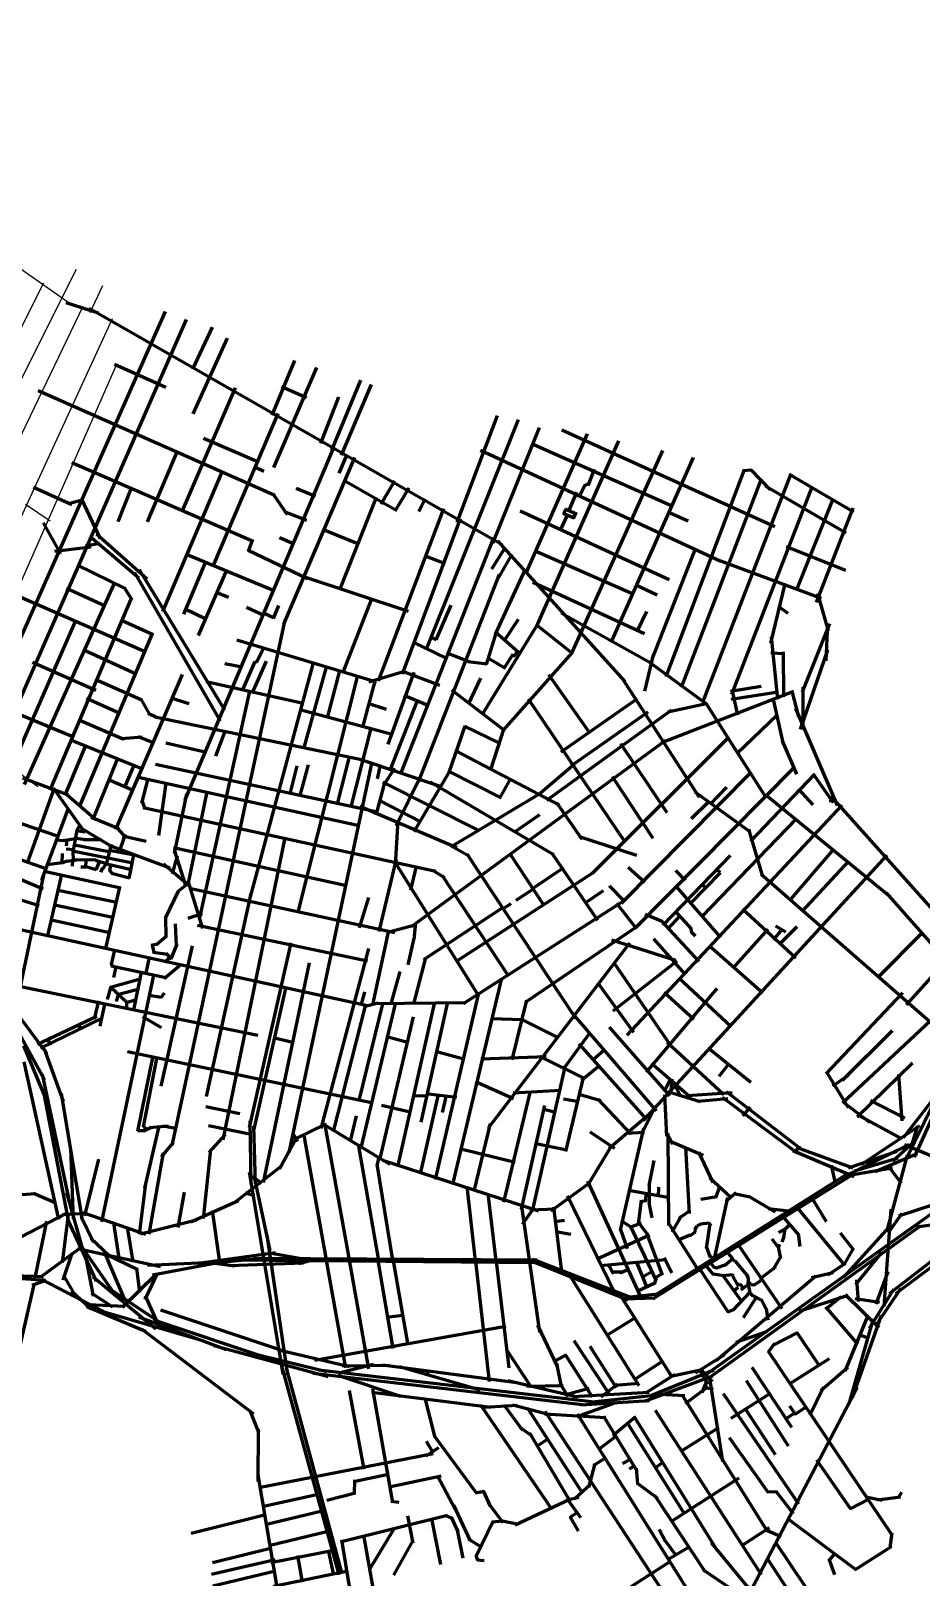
# Model space of a CAD drawing. Header units: inches. Extents: x 723419 to 759401, y 6910722 to 6968430.
# Drawn here: x 736725 to 739445, y 6943834 to 6948559 of the extents above; entities that cross this region are included whole.
import ezdxf

# ---------------------------------------------------------------- set-up
doc = ezdxf.new("R2010")
doc.units = ezdxf.units.IN
doc.header["$MEASUREMENT"] = 0
doc.layers.add('Linhas Axiais - Florianopolis', color=6, linetype='Continuous', lineweight=60)
doc.layers.add('Linhas Axiais - Sao Jose', color=5, linetype='Continuous', lineweight=60)

msp = doc.modelspace()

# ---------------------------------------------------------------- linework, layer by layer
at = {"layer": 'Linhas Axiais - Florianopolis', "linetype": 'Continuous', "lineweight": 60}
for p, q in [((736831.3, 6947729.7), (736929.8, 6947698)), ((736546.6, 6946373.5), (737135.9, 6947702)), ((736614.5, 6946341.8), (737200.4, 6947677.3)), ((736902.5, 6947711.5), (738164.8, 6946989.5)), ((737278.1, 6947654.2), (737218.1, 6947525.3)), ((737220.7, 6947389.2), (737325.4, 6947620.3)), ((737136.7, 6947469.6), (736979.9, 6947539.7)), ((737461.8, 6947384.8), (737530.6, 6947551.8)), ((737466.7, 6947224.8), (737598.8, 6947530.9)), ((737732.1, 6947492.2), (737643.3, 6947277.9)), ((736746.6, 6947460.7), (737470.1, 6947140.1)), ((737186.5, 6947090.7), (737349.3, 6947468.4)), ((737490.6, 6947472.1), (737566.4, 6947438.8)), ((737664.4, 6947440.1), (737609.1, 6947298.7)), ((737764.1, 6947479), (737673.2, 6947262.7)), ((737282, 6946923.7), (737480, 6947389.6)), ((737932.6, 6946667.7), (738214.6, 6947371.3)), ((738149.3, 6947382.8), (738026.1, 6947056.9)), ((738277.8, 6947346.2), (738135.2, 6946992.6)), ((737252.4, 6947315.1), (737419.6, 6947242.2)), ((738236.7, 6946899.6), (738425.4, 6947327.4)), ((738254, 6947298.2), (738686.5, 6947106.5)), ((738520.5, 6947307), (738268.9, 6946738)), ((738347.3, 6947340.2), (738998.1, 6947045)), ((737080.9, 6947058.8), (737172.8, 6947274.7)), ((737196.3, 6946209.1), (737651.6, 6947287.8)), ((737497.6, 6946746.4), (737714.8, 6947255.4)), ((737666.4, 6947207.7), (737691.1, 6947264.8)), ((738098.8, 6947277.5), (738833.3, 6946938.4)), ((738655.1, 6947277.4), (738376.7, 6946657.3)), ((738748.3, 6947255.9), (738496.4, 6946690.3)), ((736850.1, 6947240.1), (737403.4, 6946999.5)), ((737309.1, 6947213.8), (737126.4, 6946785.4)), ((737436.2, 6947212.6), (737408.9, 6947226)), ((738446.2, 6947219.1), (738426.1, 6947169.3)), ((738665.8, 6946586.7), (738904.9, 6947218.7)), ((739046.7, 6947205.5), (738776.6, 6946506.6)), ((738900.1, 6947215.7), (738927.7, 6947218.2)), ((738923.5, 6947218.7), (738983.8, 6947156.9)), ((739239.5, 6947088.8), (739042.5, 6947203.5)), ((736732.6, 6947165), (736850, 6947112.3)), ((736990.7, 6947060.1), (737032, 6947162.8)), ((737535.3, 6947161.7), (737593.8, 6947137.1)), ((737680.9, 6947186.2), (737842.6, 6947094)), ((737794.7, 6947114.1), (737836.5, 6947184.3)), ((737838.2, 6947092.8), (737880.5, 6947163.1)), ((738399.4, 6947133.1), (738417.2, 6947171.3)), ((738431.7, 6947177.4), (738415.4, 6947169.1)), ((738956.4, 6947188.9), (738712.1, 6946552.3)), ((739110.8, 6947164.6), (738865.7, 6946531.7)), ((738968.6, 6947169), (739215.4, 6947024.9)), ((736839.3, 6947114.9), (736885, 6947127.1)), ((736878.7, 6947128.7), (736936, 6947006.6)), ((737464.5, 6947143.8), (737507.5, 6947081.4)), ((737779.8, 6947133.2), (737668.4, 6946853.2)), ((737909.8, 6947090.5), (737929.8, 6947129)), ((738368.7, 6947091.5), (738392.8, 6947149.7)), ((739174.9, 6947128.4), (739064.2, 6946851.3)), ((737498.3, 6947090.2), (737566.4, 6947063.7)), ((737786.5, 6946573.4), (737986, 6947099.3)), ((737860.6, 6946594.7), (738037.2, 6947069.5)), ((738220.2, 6947092.6), (738675.1, 6946882.9)), ((738364.2, 6947080.9), (738341.1, 6947031.7)), ((738351.1, 6947085.4), (738384.8, 6947070.9)), ((738359.3, 6947097.6), (738351.9, 6947083.7)), ((738391.7, 6947082.5), (738357.2, 6947097.6)), ((738382.6, 6947068.9), (738391.3, 6947087.7)), ((738733.3, 6947061.1), (738670.9, 6947089)), ((739236.4, 6947101), (739124.6, 6946812.8)), ((736761.9, 6947056.4), (736815, 6946961.2)), ((736904.7, 6947015.5), (737054.1, 6946888.3)), ((737079.6, 6946884), (736925.3, 6947021.6)), ((737729.2, 6946989.7), (737615.3, 6947035.2)), ((736907.6, 6946981.4), (736796.7, 6946968.3)), ((736891.4, 6946985.7), (736935.6, 6946993.3)), ((737388.1, 6946972.2), (737570.3, 6946886.2)), ((737401.7, 6947004.9), (737388.9, 6946968.5)), ((737484.2, 6947011.5), (737529.5, 6946991.3)), ((737854.7, 6946290.1), (738139.4, 6947011.3)), ((738133.3, 6946915.1), (738172.4, 6946978.5)), ((738150.1, 6947001.2), (738539.1, 6946570.6)), ((738263.4, 6946971.9), (738566.9, 6946838.3)), ((738623.8, 6946642), (738756.8, 6946979.8)), ((739215.3, 6946910.3), (739033.2, 6946982.2)), ((736866.8, 6946927), (737012.4, 6946855.6)), ((737258, 6946937), (737190.8, 6946776.6)), ((737197.3, 6946961.1), (737469.6, 6946848.4)), ((737991.4, 6946930.7), (737927.7, 6946955.4)), ((738194, 6946960.2), (738149.8, 6946882.1)), ((738815.3, 6946945.8), (739139.6, 6946825.7)), ((736979.7, 6946873.3), (736703.6, 6946256.4)), ((737304.3, 6946449.6), (737041.9, 6946903)), ((737317, 6946483.9), (737056.8, 6946912.5)), ((737322.4, 6946911.1), (737235.3, 6946711.5)), ((737878.5, 6946785.1), (737555.7, 6946891.7)), ((737908.7, 6946264.3), (738156.9, 6946899)), ((738235.4, 6946913.9), (738143.7, 6946716.2)), ((738599.6, 6946716.5), (738258.6, 6946873.5)), ((737076, 6946660.7), (736597.7, 6946869.5)), ((737032.1, 6946827.7), (736782.5, 6946239.3)), ((736949.6, 6946802), (736833.4, 6946855.6)), ((737033.2, 6946822), (737010.5, 6946857.6)), ((737328.8, 6946827.4), (737290.6, 6946842.9)), ((737678.6, 6946599.2), (737767.1, 6946826.8)), ((738638.8, 6946835), (738572.9, 6946865.9)), ((739028.9, 6946869.7), (738984.6, 6946687.8)), ((739161.9, 6946726.1), (739129.4, 6946840.1)), ((737196.4, 6946793), (737259.4, 6946762.3)), ((737383, 6946798.2), (737436.6, 6946773.7)), ((737466.3, 6946765.9), (737435.4, 6946780)), ((737481.4, 6946803.2), (737464.6, 6946763.9)), ((738008.3, 6946804.3), (737961.6, 6946698.2)), ((738618.9, 6946627.4), (738345.4, 6946780)), ((738606.1, 6946785.4), (738577.2, 6946726.1)), ((739038.5, 6946779.2), (739009.2, 6946800)), ((736664.5, 6946304.3), (736863.1, 6946760)), ((737098.6, 6946713.2), (737001.6, 6946757.9)), ((737155.8, 6945153.7), (737501.5, 6946759.2)), ((738273.6, 6946747.1), (738103.7, 6946470.2)), ((738213.9, 6946760.7), (738170, 6946694.8)), ((738269.7, 6946744), (738378.6, 6946657.2)), ((739082.4, 6946539.1), (739165.9, 6946748.8)), ((739158.7, 6946748.4), (739154.1, 6946634)), ((737095.5, 6946718.1), (736871.9, 6946188)), ((737353.9, 6946698.9), (737780.6, 6946569.6)), ((737892.3, 6946691.7), (737995.3, 6946640.9)), ((737963.2, 6946698.3), (737945.9, 6946707)), ((738147.1, 6946725.2), (738115.5, 6946623.3)), ((738221.6, 6946653.3), (738145.1, 6946720.8)), ((738986.7, 6946709.1), (739006.3, 6946517.5)), ((737046.4, 6946593.9), (736886.4, 6946667.1)), ((737413.7, 6946629), (737436.6, 6946675.4)), ((737996, 6946659), (738065.9, 6946630.8)), ((738175.3, 6946610.9), (738120, 6946643.3)), ((738378.3, 6946659.5), (738166.3, 6946421.4)), ((738171, 6946611.6), (738197, 6946653.5)), ((738193.5, 6946652.4), (738203.4, 6946649.3)), ((738200.7, 6946648.8), (738212.5, 6946663.6)), ((738600.9, 6946541.7), (738627, 6946652.1)), ((738985.7, 6946658.4), (739027.5, 6946657.1)), ((739023.2, 6946661.8), (739024.8, 6946524.2)), ((739076.7, 6946425.1), (739160.3, 6946668)), ((736923, 6946543.9), (736729.2, 6946629.6)), ((737186.7, 6946592.3), (736983.5, 6946119.2)), ((737316.8, 6946626.2), (737369.9, 6946616)), ((737409.3, 6946632.4), (737370.6, 6946543.3)), ((737587.7, 6946631.7), (737390.2, 6945898.3)), ((737443.2, 6946633.1), (737400.2, 6946534.2)), ((737408.5, 6946632), (737414.8, 6946629.2)), ((737722.8, 6946589.5), (737540.2, 6945866.2)), ((737627.6, 6946618.6), (737557.4, 6946364.9)), ((737668.4, 6946607.3), (737630.3, 6946459.6)), ((737757.1, 6946570.1), (737866.4, 6946602.9)), ((737816.8, 6946379.6), (737895.4, 6946599.2)), ((737860.6, 6946603.1), (737972.7, 6946560.2)), ((738059.6, 6946632.3), (738117.5, 6946625)), ((738433.9, 6946412.2), (738307.4, 6946591.3)), ((738791.3, 6946500.4), (738613, 6946631.6)), ((736923.2, 6946577.1), (737063.7, 6946514.9)), ((737240.4, 6945848.6), (737393.7, 6946542)), ((737556.4, 6946504.3), (737259.8, 6946569.7)), ((737775.9, 6946572.3), (737737.9, 6946431.4)), ((738171.4, 6946421.1), (738011.3, 6946545)), ((738098.8, 6946581.4), (738060.3, 6946502.3)), ((738530.3, 6946582.8), (738767, 6946217.9)), ((739055.2, 6946540.7), (738651.2, 6946383.4)), ((738956.1, 6946555.4), (738863, 6946540.8)), ((738867.2, 6946542.5), (738883.5, 6946468.6)), ((739050, 6946541.2), (739070.8, 6946463.3)), ((739084.9, 6946424.7), (739084.9, 6946553.7)), ((736994.3, 6946473.9), (736894.7, 6946518.7)), ((737059.3, 6946519.5), (737087.4, 6946470.6)), ((737208.6, 6946502.8), (737153.2, 6946520)), ((737810.8, 6946485.6), (737755, 6946503.7)), ((737822.2, 6946300.4), (737905.8, 6946512.7)), ((737940.1, 6946496.3), (737863.7, 6946528)), ((738540.8, 6946079.8), (738245.1, 6946517.6)), ((738345.1, 6946355.8), (738578.7, 6946518.9)), ((738670.5, 6946478.7), (738789.3, 6946504.1)), ((738789.4, 6946502.3), (738969.1, 6946218.7)), ((739008.6, 6946538.2), (738864.9, 6946515.6)), ((738991.9, 6946520.7), (739023.7, 6946379.4)), ((736852.5, 6946401.7), (736666, 6946479.9)), ((736869.2, 6946455.3), (737008.1, 6946394.9)), ((737110.5, 6946459.9), (737083.1, 6946473.6)), ((737739.6, 6946331), (737103.3, 6946462.4)), ((737828.1, 6946409.4), (737546.7, 6946485)), ((738300.9, 6946208.5), (738683.5, 6946484.1)), ((738609.5, 6946477.7), (738374.6, 6946311.9)), ((739005.1, 6946468.4), (738882, 6946350.4)), ((739189.4, 6946192.2), (739061.9, 6946489)), ((737001, 6946397), (737064.6, 6946402.3)), ((737052.1, 6946403.2), (737099.9, 6946383.7)), ((737289.5, 6946343.6), (737318.2, 6946419)), ((737763.5, 6946428.7), (737702.5, 6946188.6)), ((738002, 6946291.2), (738052.1, 6946435.6)), ((738156.8, 6946382.4), (738050.1, 6946434.6)), ((738169.4, 6946427.4), (738128.7, 6946300.8)), ((738441, 6945985.7), (738858.6, 6946401.9)), ((736829.6, 6946223.7), (736892.3, 6946375.5)), ((737066.2, 6946303.5), (736846.4, 6946392)), ((737136.4, 6946383.4), (737261.1, 6946355.1)), ((738664, 6946390.5), (737886.7, 6945821.3)), ((738022.7, 6946358.8), (738340.2, 6946193.2)), ((738669.2, 6946170), (738527.8, 6946380.3)), ((739020.4, 6946389.5), (739063.8, 6946287.6)), ((736988.8, 6946336), (736914.2, 6946149.4)), ((737040, 6946317.5), (737010.5, 6946248.7)), ((737105.8, 6946319), (737784, 6946172.4)), ((737766.7, 6946325.6), (737512.8, 6945131.7)), ((737537, 6946313.7), (737515.4, 6946227.9)), ((737571.7, 6946316.5), (737546.8, 6946222.7)), ((737697.1, 6946341.1), (737660.5, 6946197.2)), ((737732.5, 6946333.2), (737978.1, 6946250.3)), ((737784, 6946273.7), (737793.4, 6946315.4)), ((737835.4, 6946305), (737802, 6946254.5)), ((738274.8, 6946224.7), (738385.5, 6946320)), ((739057.7, 6946309.6), (738569.8, 6945816.8)), ((736699.2, 6946277), (736838.9, 6946224.4)), ((737037.3, 6946238.5), (736961.9, 6946270.3)), ((737727.8, 6946129.8), (737048.4, 6946278.5)), ((737081.5, 6946274), (737062.6, 6946199.4)), ((737115.8, 6946100.9), (737137.6, 6946260.3)), ((737779.2, 6946162.6), (737807.1, 6946265.3)), ((738093.4, 6946116.1), (737800.2, 6946263.7)), ((737840.4, 6946129.6), (737915.6, 6946281.2)), ((737895.4, 6946112.5), (738005.6, 6946299.4)), ((737944.9, 6946264.3), (738321.1, 6946042.2)), ((738161.4, 6946215.8), (738001.2, 6946297.4)), ((738158, 6946215.1), (738190.8, 6946274.2)), ((738626.1, 6946091.7), (738502.2, 6946279.6)), ((738925.2, 6946294.5), (738528.2, 6945893)), ((738924.7, 6946083.5), (739119.9, 6946287.5)), ((739114, 6946290.2), (739176, 6946201)), ((736714.4, 6946017.2), (736796.9, 6946246.3)), ((736792.3, 6946246.2), (736889.2, 6946110)), ((736826.8, 6946232.1), (736923.5, 6946148.3)), ((737163.1, 6946045.9), (737201.4, 6946227.7)), ((737204.3, 6945946.2), (737263.5, 6946234.3)), ((738007.6, 6946065.5), (738279.2, 6946227.7)), ((738753.6, 6946233.6), (738922.1, 6946111.8)), ((738850.7, 6946247.9), (738799.7, 6946195.6)), ((738969.5, 6946226), (739350.2, 6945913.9)), ((739115.5, 6946194.4), (739070.5, 6946242.7)), ((739474.9, 6945880.7), (739170, 6946220.8)), ((736838.5, 6946183), (736757.1, 6945964.2)), ((737063.9, 6946208.5), (737072.8, 6946181.7)), ((737961.5, 6945990.5), (737067.8, 6946185.4)), ((738026.2, 6946062.4), (737729.6, 6946189)), ((737916.5, 6946142.3), (737788.1, 6946208)), ((738278.3, 6946163.4), (738202.7, 6946111)), ((738409.5, 6946088.7), (738332.2, 6946200.4)), ((738546.8, 6945490.5), (739203.9, 6946193.2)), ((738743.8, 6946152.8), (738796.4, 6946204.9)), ((739187.4, 6946205.5), (739164.4, 6946206.8)), ((736808.8, 6946097), (736663.1, 6946147.8)), ((736864.8, 6946117), (736852.3, 6946049.5)), ((736863, 6946116.2), (736890.7, 6946111.4)), ((736864.6, 6946116), (736874.9, 6946132.9)), ((736878, 6946123.1), (736971.5, 6946066.6)), ((736908.7, 6946157), (736992.8, 6946122.2)), ((736981.2, 6946130.6), (737015, 6946093.5)), ((737845.7, 6946146.6), (737837.6, 6946011.2)), ((738775.8, 6945853), (739064.2, 6946151.8)), ((738917.1, 6946119.9), (738960.5, 6945974.9)), ((736800.4, 6946087.2), (736826.2, 6946085.5)), ((736823.6, 6946085.3), (736862, 6946091)), ((736833, 6946069.3), (736835.3, 6946088.1)), ((736853.1, 6946072.7), (736967.3, 6946050.8)), ((736858.1, 6946093.7), (736889.9, 6946088)), ((736886.6, 6946088.3), (736939, 6946088.3)), ((736969.6, 6946074.2), (736954.2, 6946011.7)), ((736962.6, 6946070.6), (737148.7, 6946002.1)), ((737012.1, 6946103.3), (736996, 6946056.9)), ((737004.1, 6946099.1), (737076.8, 6946083)), ((737500.3, 6946093.2), (737311.1, 6945170.2)), ((738575.8, 6946039.2), (738400.9, 6946096.6)), ((736774, 6945997.2), (736654.9, 6946039.7)), ((736818.6, 6946017.3), (736836, 6946022.7)), ((736819.8, 6946046), (736819.4, 6946016.8)), ((736832.6, 6946059.6), (736855.4, 6946057.3)), ((736834.3, 6946022.3), (736863.6, 6946026.1)), ((736851.5, 6946007.2), (736852.8, 6946025)), ((737035.9, 6946015.6), (736851.9, 6946052.6)), ((736852.2, 6946053.9), (736854, 6946024.4)), ((736924, 6946024.9), (736858.2, 6946025.7)), ((736891.2, 6946001.9), (736894.3, 6946026.8)), ((736922.3, 6946025), (736955.7, 6946014.7)), ((736923.6, 6945995.7), (736935.3, 6946022.5)), ((737041.2, 6946040.5), (736963.7, 6946054.2)), ((737024.9, 6945968.8), (737040.5, 6946046.1)), ((737171.9, 6946038.8), (737156.6, 6945983.1)), ((737688.8, 6945947.2), (737160.7, 6946062.7)), ((737162, 6946057.1), (737197.7, 6945944.2)), ((737840.5, 6946028.3), (737787.5, 6945807.1)), ((738092.2, 6945611.9), (737834.2, 6946023.4)), ((738064.6, 6946036), (738010.7, 6946067.4)), ((738390.2, 6945541.7), (738057.3, 6946043.2)), ((738293.9, 6945884.4), (738188, 6946045.8)), ((738316.9, 6946046.8), (738455.6, 6945842.2)), ((739340.6, 6946040.9), (738595.4, 6945229.6)), ((738861.5, 6946039.9), (738655.7, 6945826.9)), ((739042.3, 6945901.2), (739179.7, 6946059.7)), ((739081.7, 6945868.1), (739224, 6946022.3)), ((736599.6, 6946006.3), (736762.2, 6945937.2)), ((736762.6, 6945980.6), (736674, 6945555.1)), ((736999.2, 6945939.3), (736764.7, 6945990.2)), ((736773.3, 6946011.8), (736820.8, 6946017.7)), ((736775.4, 6945789.5), (736819.2, 6945980.9)), ((736877.5, 6946005), (736893.1, 6946005.1)), ((736924.4, 6945996), (736889.4, 6946005.7)), ((736938.6, 6945988.1), (736944, 6946001.3)), ((736943, 6946001.1), (736946.4, 6945999.8)), ((736945.8, 6945999.8), (736955.7, 6946015.9)), ((737031.9, 6945995.8), (736951.3, 6946014)), ((736975.6, 6945982.5), (736964.8, 6945994.8)), ((736965.6, 6945993.3), (736969.2, 6946010.3)), ((737025.8, 6945969.9), (736974.6, 6945983.2)), ((737130.2, 6946014), (737208, 6945947.5)), ((737885.2, 6945933.5), (737902.9, 6946006.6)), ((737989.6, 6945971.2), (737953.2, 6945993.8)), ((738185.3, 6945670), (737982.6, 6945977.1)), ((738443.6, 6945987.7), (738024.3, 6945715.9)), ((738256.6, 6945937.9), (738353.3, 6946002.8)), ((738550.2, 6946003.9), (738600.5, 6945957.8)), ((738694.9, 6945994), (738723.6, 6945963.3)), ((738830.7, 6945986.7), (738740.3, 6945893.6)), ((738830.7, 6945986.1), (738818.5, 6945997.9)), ((738956.6, 6945982.2), (739694.3, 6945336.7)), ((736986.9, 6945895.4), (736803, 6945933.2)), ((736952.4, 6945750.9), (736996.2, 6945943.1)), ((737174.8, 6945930.7), (737134.7, 6945847.7)), ((737199.8, 6945949.3), (737174, 6945929.3)), ((737250.3, 6945816.1), (737205.1, 6945961.7)), ((737209.5, 6945939.1), (737837.1, 6945803.9)), ((738207.8, 6945903), (738260.8, 6945937.9)), ((738473.6, 6945931.6), (738416.3, 6945892.4)), ((738491.9, 6945946.3), (738539.3, 6945897.5)), ((738833.1, 6945789.1), (738695.2, 6945946.5)), ((738786, 6945940.4), (738773.6, 6945951.8)), ((736749.7, 6945885.9), (736667.6, 6945910.6)), ((736978.8, 6945849.2), (736792.4, 6945888.8)), ((737396.4, 6945923.1), (737260.3, 6945303.1)), ((737756.2, 6945910.9), (737728.2, 6945818.3)), ((737925, 6945722.1), (738170.3, 6945882.5)), ((738046.1, 6945587.4), (738542.2, 6945905.2)), ((738191.5, 6945891.9), (738166.2, 6945875)), ((738572.9, 6945818.2), (738515, 6945893.2)), ((739338.2, 6945925.7), (739478.9, 6945766.1)), ((736965.8, 6945803.1), (736782.6, 6945842.9)), ((737135.8, 6945852.7), (737137.3, 6945789.2)), ((737205.1, 6945847.7), (737248.9, 6945861.8)), ((737895.4, 6945783.3), (737900.7, 6945833.7)), ((738653.9, 6945837.8), (738601.6, 6945859.1)), ((738650.4, 6945840.2), (738765.9, 6945715.1)), ((738670.6, 6945813.8), (738708.7, 6945855.2)), ((738693.6, 6945869.1), (738742.1, 6945815.6)), ((738898.7, 6945876.8), (739062.6, 6945726.4)), ((737753.1, 6945580.1), (736650, 6945821.5)), ((737137.9, 6945791.8), (737108, 6945766.2)), ((737169.6, 6945763), (737166.2, 6945830.6)), ((737752.9, 6945716.2), (737233.7, 6945825.4)), ((737817.3, 6945810.1), (737768, 6945583.3)), ((737817.9, 6945805.8), (737895, 6945826.1)), ((737877.1, 6945705.1), (737895.9, 6945787.2)), ((738236.4, 6945591.1), (738575.4, 6945821.4)), ((738627.1, 6945785.2), (738723.4, 6945676.4)), ((738739.8, 6945819.9), (738743.7, 6945803.9)), ((738742.3, 6945806.5), (738754.8, 6945794.1)), ((738976.2, 6945813.8), (738868.3, 6945694.5)), ((739020.2, 6945813.9), (738993.3, 6945781.7)), ((739031.3, 6945805.2), (739001.3, 6945823.6)), ((739065, 6945821.9), (739010.3, 6945766.5)), ((739312.7, 6945666.4), (739448.3, 6945803.2)), ((736979.7, 6945750.9), (736969.6, 6945705.9)), ((737112.7, 6945768.5), (737091.6, 6945764.1)), ((737095.6, 6945766.4), (737100, 6945742.2)), ((737097.9, 6945744.5), (737141.7, 6945737.8)), ((737123.1, 6945334.2), (737217.9, 6945763.2)), ((737137.1, 6945741.3), (737153.8, 6945723.8)), ((737170.2, 6945768.5), (737151.7, 6945723.4)), ((737392.5, 6945208.7), (737519.5, 6945773)), ((737755.9, 6945755.7), (737610.2, 6945205.1)), ((738123, 6945207.2), (738554.6, 6945772.7)), ((738498.5, 6945781.7), (738694.5, 6945719.5)), ((738796.8, 6945764.5), (738961.8, 6945620)), ((739400.2, 6945583.4), (739543.1, 6945741)), ((736969.9, 6945709.8), (736974.1, 6945699.5)), ((737136.5, 6945665.1), (736970.3, 6945701.5)), ((736983.6, 6945699.1), (736976.7, 6945666.3)), ((737076, 6945674.5), (737086.6, 6945728.3)), ((737131.6, 6945663.9), (737183.4, 6945707.3)), ((737152.4, 6945730), (737134.1, 6945713.7)), ((737574.5, 6945711.7), (737434.3, 6945040.2)), ((737930.4, 6945727.1), (737893.3, 6945585.8)), ((738504.3, 6945564.5), (738699.4, 6945717.4)), ((738505, 6945713.5), (738682.7, 6945454.3)), ((736941.2, 6944919.5), (737100.3, 6945674.2)), ((737058.1, 6945661.3), (736967.4, 6945636.2)), ((737061, 6945683.3), (737038.1, 6945566.8)), ((737851.5, 6945685), (737824.6, 6945586.2)), ((738162.6, 6945664.2), (738012.8, 6945034.1)), ((738456.4, 6945651.6), (738565.9, 6945499.7)), ((738704.9, 6945666.1), (738864.7, 6945516.7)), ((736688.9, 6945640), (737418, 6945489.9)), ((736958.9, 6945599), (736970.1, 6945638.9)), ((737019.6, 6945588.4), (736967.3, 6945636.7)), ((736986.5, 6945593.2), (736993, 6945617.8)), ((736989.1, 6945614.8), (737055.4, 6945632.4)), ((737014.2, 6945589.6), (737046.7, 6945599.4)), ((737123.7, 6945605), (737086.1, 6945611.2)), ((737131.9, 6945618.7), (737121.3, 6945604)), ((737503.9, 6945638.1), (737403.3, 6945193.6)), ((737743.8, 6945623.1), (737732.3, 6945581.4)), ((737961.4, 6945048.9), (738092.4, 6945614.8)), ((738195.7, 6945415.4), (738240.2, 6945597.7)), ((738820.9, 6945633), (738604.5, 6945377)), ((738750.6, 6945537.8), (738659.4, 6945620.4)), ((739155, 6945372.4), (739389.6, 6945619.4)), ((736671.3, 6945570.8), (736773, 6945434)), ((736744.4, 6945462.7), (736925.6, 6945548.4)), ((736931.4, 6945595), (736917.9, 6945538.9)), ((736950.5, 6945589.7), (736935.1, 6945518)), ((737017.5, 6945593.8), (737015.9, 6945570.5)), ((737649.4, 6945195.9), (737748.5, 6945583.7)), ((737727.4, 6945291.2), (737800.6, 6945590.7)), ((737838.8, 6945590.7), (737733.2, 6945146.4)), ((737745.6, 6945579.4), (737785.5, 6945588.7)), ((737772.1, 6945587.4), (738053.3, 6945590.7)), ((737845.8, 6945088), (737959.1, 6945591)), ((737917.6, 6945224.5), (737998.9, 6945591.2)), ((738378.2, 6945557.4), (738635.2, 6945258.9)), ((736753.9, 6945450.5), (736942, 6945542.1)), ((736869, 6945525.4), (736877.4, 6945505.3)), ((737124.1, 6945512.5), (737066.7, 6945546)), ((737791, 6945109.3), (737893.9, 6945546.4)), ((738131.5, 6945541), (738228, 6945537.9)), ((738222.3, 6945539.6), (738335.1, 6945483.7)), ((738491.7, 6945514.9), (738676.2, 6945304.9)), ((739204.3, 6945283.2), (739474.1, 6945535.3)), ((739204.7, 6945352.7), (739357.4, 6945504.4)), ((736688.4, 6945495), (736765.6, 6945354.3)), ((736702.1, 6945458.3), (736770.2, 6945294.9)), ((736774.8, 6945480.7), (736783.3, 6945459.8)), ((737465.8, 6945483.2), (737528.1, 6945467.9)), ((737812.1, 6945485.9), (737879.8, 6945468)), ((738432.2, 6945497.5), (738349.9, 6945384.5)), ((738399.3, 6945464.1), (738604.6, 6945234.2)), ((738669.3, 6945469.5), (738842.6, 6945308.6)), ((736702.5, 6945409.1), (736808.4, 6944927.4)), ((736765.2, 6945449.1), (736823.3, 6945288.7)), ((737019.6, 6945440.7), (737770.8, 6945283.9)), ((737050.9, 6945197), (737098.4, 6945426.8)), ((737109.6, 6945424.3), (737067.5, 6945210.1)), ((737961.2, 6945441), (738051.1, 6945417.1)), ((738298.9, 6945424), (738099.3, 6945417.4)), ((738278.8, 6945426.4), (738417.9, 6945356.8)), ((738441.2, 6945413.7), (738476.6, 6945445.8)), ((738924.6, 6945345.3), (738794.7, 6945450.9)), ((736759, 6945371), (736841.6, 6944983.1)), ((738356.9, 6945398.2), (738256.8, 6944952.9)), ((738413.6, 6945365.2), (738358.1, 6945135.3)), ((738462.8, 6945397.8), (738407.6, 6945352)), ((738621.1, 6945405.1), (738737.8, 6945303.3)), ((738828.1, 6945365.4), (738858.4, 6945403.5)), ((739154.8, 6945379.8), (739222, 6945269.7)), ((739175.2, 6945335.9), (739223.5, 6945368.1)), ((739250, 6945241), (739418.9, 6945405.5)), ((739375.4, 6945370.6), (739386.1, 6945229)), ((738082.8, 6945348.9), (738199.2, 6945296.4)), ((738250.3, 6945319.4), (738168.3, 6944979.9)), ((738198.1, 6945314.4), (738343.8, 6945322.4)), ((738660.1, 6945318.6), (738680.2, 6945357.6)), ((738671.1, 6945318.6), (738770.2, 6945288.1)), ((738682.9, 6945356.2), (738679, 6945310.9)), ((738687.7, 6945349.2), (738709.7, 6945304.3)), ((738730, 6945305.6), (738867.7, 6945314.8)), ((738849.7, 6945318.2), (739081.3, 6945139.9)), ((739506.5, 6945326.6), (739390.1, 6945176.3)), ((739512.4, 6945341.8), (739396.1, 6945105.8)), ((739512.1, 6945313.3), (739423.9, 6945117.3)), ((736841.5, 6944914.3), (736764.8, 6945311.4)), ((736817.3, 6945311.8), (736880.7, 6944924.8)), ((737362.8, 6945250), (737258.7, 6945271.7)), ((737796.1, 6945276.8), (737887.5, 6945255)), ((737893.2, 6945306.1), (737938, 6945304.9)), ((737969, 6945308.9), (737914.1, 6945066.9)), ((737938.1, 6945311.2), (738024.9, 6945301)), ((737982.4, 6945254.3), (737994.4, 6945305.8)), ((738294.2, 6945275.8), (738223, 6944958.5)), ((738287.6, 6945265), (738328.5, 6945255.5)), ((738352, 6945295.6), (738398.6, 6945287.3)), ((738395.6, 6945311.5), (738466.3, 6945290.5)), ((738456.7, 6945295), (738558.4, 6945187.9)), ((738633.1, 6945273.1), (738593.7, 6945194.5)), ((738667.7, 6945181.5), (738661.9, 6945308.4)), ((738761.8, 6945288.6), (738854.8, 6945297.2)), ((738837.4, 6945300.7), (739067.1, 6945129.6)), ((738922.4, 6945270.2), (738899.6, 6945244.4)), ((739210.3, 6945283.7), (739287.6, 6945224.9)), ((739395, 6945237.2), (739290.6, 6945290.3)), ((737394, 6945229.1), (737396.2, 6945034.8)), ((737529.2, 6945171.8), (737624.9, 6945218.4)), ((737617, 6945219.6), (737821.2, 6945096.5)), ((737621.5, 6945222), (737697.3, 6944804.3)), ((737718.2, 6945243.4), (737699.7, 6945166.5)), ((738128.3, 6945220.4), (738077.7, 6945013.3)), ((738615.4, 6945248.6), (738491.6, 6945144.1)), ((739256.4, 6945243.8), (739386.4, 6945173.4)), ((737050.4, 6945199), (737073.6, 6945199.4)), ((737067.5, 6945213.2), (737077.4, 6945200.7)), ((737068.6, 6945198.4), (737093.1, 6945209.6)), ((737073.2, 6945022.8), (737116.5, 6945212.5)), ((737086.9, 6945208), (737143.6, 6945212.9)), ((737128.6, 6945213.1), (737171.7, 6945204.9)), ((737267.7, 6945214.5), (737397.8, 6945188)), ((737317.8, 6945186.7), (737268.2, 6945132.2)), ((737404.6, 6945211.9), (737409.5, 6945037.2)), ((737484.1, 6945082.3), (737537, 6945179.2)), ((737523.5, 6945191.9), (737538.9, 6945166.7)), ((737557.1, 6945190.4), (737627.3, 6944803.8)), ((738432.3, 6945195.5), (738508.5, 6945145.5)), ((738526, 6944894.1), (738598.1, 6945205.9)), ((738543.4, 6945191.1), (738599.2, 6945193.6)), ((738686.1, 6945157.6), (738664.7, 6945196.2)), ((738673.8, 6944909), (738672.1, 6945189.7)), ((739263.6, 6945096.2), (739441, 6945214.3)), ((739433.5, 6945213.2), (739414.9, 6945151.5)), ((736854.6, 6944929.3), (736846.4, 6945143.6)), ((737086.2, 6944882.4), (737130.1, 6945131)), ((737123.9, 6945118.3), (737160.5, 6945162.8)), ((737252.3, 6944929.7), (737273.9, 6945142.4)), ((737725.1, 6945157.5), (737786.3, 6944801.4)), ((738034.6, 6945144), (738204.2, 6945102.8)), ((738263.6, 6945160.8), (738362.7, 6945139.8)), ((738425, 6945030.4), (738500.7, 6945155.7)), ((738779, 6945123), (738677.8, 6945165.6)), ((738737.1, 6944945.5), (738725.5, 6945148)), ((738809.9, 6945039.9), (738765.7, 6945133)), ((739053.2, 6945137.6), (739240.9, 6945058.5)), ((739055.3, 6945134.4), (739078.8, 6945149.6)), ((739063.6, 6945148.5), (739236.2, 6945085)), ((739195.1, 6945051.8), (739409, 6945155.8)), ((739222.6, 6945085), (739372.3, 6945135.8)), ((739432.8, 6945127.6), (739304.9, 6945072.8)), ((739402.4, 6945123.9), (739339.4, 6944889.6)), ((739420.4, 6945161.5), (739358.3, 6945105.1)), ((739394.2, 6945155.8), (739474.9, 6945123)), ((736888.9, 6944938), (736932.5, 6945111.9)), ((737346.2, 6944977.6), (737492.8, 6945092.4)), ((737781.3, 6945095.8), (737829.6, 6944802.9)), ((737787.4, 6945118.2), (737781.5, 6945091.6)), ((737799, 6945108), (738275.9, 6944954)), ((738614, 6945030.7), (738629, 6945107.6)), ((739170.5, 6945092.9), (739182.3, 6945038.3)), ((739357.2, 6945083.7), (739225.4, 6945061.7)), ((739241.7, 6945076.2), (739375, 6945115.1)), ((739347.7, 6945086.9), (739384.2, 6945038)), ((737495.9, 6944454.2), (737392.8, 6945071.8)), ((737403.9, 6945057.3), (737429.5, 6945038.2)), ((737405.5, 6945061.4), (737454.9, 6944831.9)), ((738056.8, 6945029.4), (738082.3, 6944801.8)), ((738314.3, 6944953.5), (738430.9, 6945037.8)), ((738425.5, 6945044.1), (738588.1, 6944688.7)), ((738614.5, 6944969.9), (738614.6, 6945035.4)), ((739236, 6945065.1), (738624.4, 6944683.9)), ((739213.5, 6945062.7), (738632.5, 6944696.2)), ((738863.3, 6944994.6), (738799.3, 6945053.8)), ((738818.4, 6944996.2), (738829.7, 6945029)), ((736657.7, 6945000.8), (736737.6, 6945006.7)), ((736732.1, 6945007.3), (736800.4, 6944978.1)), ((736883.2, 6944836.4), (736834.7, 6945009.1)), ((737074.2, 6945028.3), (737055.4, 6944881.6)), ((737193.3, 6945010.4), (737173.1, 6944902.4)), ((737213.5, 6944919.8), (737359.4, 6944985.3)), ((737379.3, 6945008.8), (737407.4, 6945000.2)), ((738146.6, 6944800.6), (738121.7, 6945005.7)), ((738506.8, 6944705.7), (738364.5, 6944999.8)), ((738550.6, 6945016.3), (738676.4, 6944994.3)), ((738589.1, 6944986.7), (738580.3, 6944912.3)), ((738586.4, 6944982.5), (738604.8, 6944984.8)), ((738603.5, 6945009.4), (738602.9, 6944982.1)), ((738642.3, 6945026.1), (738641, 6944997.9)), ((738772.3, 6944988.8), (738820.4, 6944997.7)), ((738853.3, 6944994.2), (738811.5, 6944802.4)), ((738847.9, 6944983.6), (738880.2, 6945009.6)), ((738872.7, 6945006.4), (738922.9, 6944996.1)), ((738918, 6944998.2), (738998.6, 6944950.7)), ((739156.3, 6944919.5), (739110.1, 6944995.7)), ((740024.6, 6944982.1), (739429.4, 6944903.4)), ((736502.7, 6944774.7), (736832.4, 6944945.4)), ((736838.1, 6944940.9), (736819.9, 6944795.1)), ((736821.5, 6944942.4), (736894.2, 6944946.5)), ((736877.7, 6944935.2), (736916, 6944857.4)), ((737076.1, 6944880.9), (736883.8, 6944947.7)), ((737278.5, 6944954.7), (737301.3, 6944797)), ((738222.8, 6944975), (738278.8, 6944582.5)), ((738262.1, 6944963.3), (738226.3, 6944911.9)), ((738249.5, 6944956.2), (738328.6, 6944959.7)), ((738321.4, 6944965.7), (738345.8, 6944767.9)), ((738623.2, 6944932.4), (738613.6, 6944977.6)), ((738684.4, 6944889.6), (738712.4, 6944937.9)), ((738705.8, 6944931.2), (738740.1, 6944955.4)), ((738789.5, 6944454.6), (739474.5, 6944943.9)), ((738977.4, 6944960.4), (739049.2, 6944952.5)), ((739071.7, 6944880.6), (739021.8, 6944938.2)), ((739210.7, 6944788.6), (739065.5, 6944965.5)), ((739332.5, 6944661.6), (739353.9, 6944958.4)), ((739345.5, 6944887.6), (739387.4, 6944946.4)), ((739376.9, 6944938.5), (739488.7, 6944974.8)), ((736737.9, 6944748.4), (736773.2, 6944922.4)), ((736924.9, 6944738.4), (736838.1, 6944925.5)), ((736993.9, 6944808.9), (736977.8, 6944917.1)), ((737037.5, 6944797.7), (737019.8, 6944903.2)), ((737059.5, 6944883.8), (737230.3, 6944926.1)), ((738354.7, 6944923.7), (738325.6, 6944920)), ((738374.6, 6944881.4), (738328.9, 6944889.1)), ((738526, 6944896.3), (738546.3, 6944838.7)), ((738561.5, 6944901.5), (738528.3, 6944922.6)), ((738553.4, 6944902.2), (738590.4, 6944916.9)), ((738555.8, 6944907.9), (738635.5, 6944739.8)), ((738607.2, 6944884.3), (738583.1, 6944915.6)), ((738605.9, 6944886.7), (738653.2, 6944757.6)), ((738672.7, 6944916), (738762.7, 6944774.4)), ((738741.2, 6944878.9), (738755.3, 6944889)), ((738754.6, 6944888.2), (738755.2, 6944900.7)), ((738754.9, 6944899.8), (738759.4, 6944904.5)), ((738759.1, 6944903.8), (738760.9, 6944908.5)), ((738760.6, 6944908.1), (738773.3, 6944914.1)), ((738772.2, 6944913.9), (738797.5, 6944916.6)), ((738799, 6944914.9), (738788.5, 6944838.6)), ((738790.8, 6944439.3), (739443.5, 6944908)), ((738795.7, 6944916.9), (738802.2, 6944908.7)), ((739009.4, 6944887.1), (739030.8, 6944898.6)), ((739025.2, 6944871.9), (739029.2, 6944898.4)), ((739028.6, 6944896.8), (739045.8, 6944913.5)), ((739347.1, 6944905.2), (739207.4, 6944750.7)), ((736876.4, 6944840.1), (736754.1, 6944750.7)), ((736978.2, 6944703.4), (736878, 6944846.7)), ((736965, 6944814.6), (736907.6, 6944869.4)), ((737510.2, 6944452.3), (737446.8, 6944878.8)), ((738453.2, 6944805.5), (738615.1, 6944879.8)), ((738702.4, 6944865), (738739.5, 6944879.9)), ((738738, 6944879.6), (738742.4, 6944879.2)), ((738788.2, 6944844.2), (738800.5, 6944811.9)), ((738884.8, 6944852.1), (739019.7, 6944655.4)), ((738988.4, 6944867.7), (739010.6, 6944839.4)), ((739013.7, 6944850.8), (739007.5, 6944839.8)), ((739008.1, 6944844), (739015.1, 6944808.4)), ((739020.2, 6944858.8), (739026, 6944874.9)), ((739075.3, 6944844.6), (739070.1, 6944884.8)), ((739197.6, 6944886.2), (739238.1, 6944834.5)), ((736849.7, 6944823.3), (736822.4, 6944741.5)), ((736866.9, 6944838.4), (737120.7, 6944784)), ((736890.3, 6944819.4), (736914.7, 6944693)), ((737012.9, 6944680), (736951.9, 6944823.3)), ((736954.2, 6944821.7), (737051.1, 6944774.1)), ((737081.1, 6944787.5), (737325.1, 6944798.5)), ((737328.1, 6944800.7), (737095.8, 6944756.7)), ((737471.7, 6944824.8), (737236.4, 6944792.9)), ((737286.8, 6944794.1), (737347.4, 6944785.6)), ((737304.2, 6944796.8), (737432.4, 6944809)), ((737330.8, 6944786.7), (737557.9, 6944794.5)), ((738271.4, 6944794.6), (737346.2, 6944802.8)), ((738271.5, 6944803.3), (737405, 6944807.9)), ((737448.4, 6944826.1), (737573.8, 6944804)), ((737543.7, 6944792.2), (737582.5, 6944802.6)), ((737627, 6944802), (737686.2, 6944474.3)), ((737696.9, 6944802.4), (737756.7, 6944471.3)), ((737785, 6944801.8), (737830.6, 6944532.9)), ((737832, 6944800.9), (737876.3, 6944543.1)), ((738082.9, 6944799.4), (738125, 6944432.4)), ((738186.4, 6944472.4), (738146.9, 6944799.1)), ((738558.3, 6944688.3), (738259.9, 6944805.1)), ((738549.9, 6944680.5), (738261.1, 6944796.6)), ((738464.9, 6944786.3), (738665, 6944805.2)), ((738574.6, 6944799.2), (738606.8, 6944719.7)), ((738659.5, 6944809.9), (738683.7, 6944764.2)), ((738796.8, 6944819.2), (738814, 6944804.2)), ((738813.7, 6944779.6), (738799.1, 6944798)), ((738844.5, 6944786.5), (738869.3, 6944807.8)), ((738868.4, 6944809.2), (738850.2, 6944830.8)), ((738871.4, 6944803.1), (738867.9, 6944810)), ((738878.3, 6944797.9), (738870.9, 6944803.7)), ((738876.7, 6944799.5), (738916, 6944752.1)), ((739015.2, 6944812.6), (738992.4, 6944774.1)), ((739213.2, 6944792.4), (739159.8, 6944757.5)), ((739237.8, 6944838.3), (739209.3, 6944788.1)), ((739325.1, 6944826.9), (739244.7, 6944728.9)), ((739348.9, 6944701.4), (739504.7, 6944820.7)), ((739367.9, 6944701), (739547.8, 6944835.6)), ((736511, 6944760.2), (736768.2, 6944741.5)), ((736603.8, 6944758.1), (736762.7, 6944753.3)), ((736822.9, 6944757.6), (736858.4, 6944695.8)), ((737106.3, 6944592.1), (736915, 6944751.4)), ((737107.1, 6944760.2), (737003.2, 6944658.5)), ((737047.2, 6944778.1), (737056.1, 6944705.4)), ((737073.4, 6944683), (737110.1, 6944760.3)), ((738372.3, 6944754.3), (738582.7, 6944419.7)), ((738382.6, 6944760.5), (738375.5, 6944745.2)), ((738488.3, 6944790.9), (738505, 6944761.1)), ((738530.9, 6944765.7), (738498.7, 6944765.9)), ((738523.9, 6944764.3), (738551.7, 6944775.4)), ((738591.1, 6944750.8), (738624.5, 6944769.7)), ((738630.1, 6944748.1), (738654.6, 6944762.1)), ((738634.6, 6944746.7), (738630.2, 6944731.4)), ((738766.9, 6944778.3), (738855.2, 6944644.4)), ((738810.8, 6944759.3), (738785, 6944789.4)), ((738843.3, 6944754.8), (738808.9, 6944760.5)), ((738820.7, 6944778.3), (738812.5, 6944780.1)), ((739122.8, 6944753.7), (738818.4, 6944495.6)), ((738845.4, 6944787.1), (738819.2, 6944778)), ((738896.5, 6944677.1), (738837.9, 6944757.8)), ((738868.3, 6944757.9), (738838.5, 6944755.3)), ((738867.7, 6944758), (738871.1, 6944754.7)), ((738870.8, 6944755.1), (738871.9, 6944747.3)), ((738871.4, 6944749.2), (738884.6, 6944725.7)), ((738918, 6944745.6), (738912.5, 6944759.1)), ((738916.8, 6944725.8), (738917.8, 6944748.6)), ((738953.6, 6944739.2), (738958.5, 6944745.8)), ((738999.7, 6944781.4), (738954.5, 6944747.2)), ((739175.9, 6944763.9), (739110.4, 6944748.5)), ((739343.1, 6944767.5), (739306.7, 6944668.4)), ((736682.6, 6944500.9), (736735.8, 6944733)), ((736728.4, 6944726.1), (736771.6, 6944741.5)), ((736957.1, 6944640), (736755.8, 6944744.8)), ((736907.4, 6944653), (736848.9, 6944707.7)), ((736908.3, 6944703.4), (736973.4, 6944660)), ((737135.7, 6944601.7), (736969.1, 6944712.3)), ((738640.1, 6944699.3), (738546, 6944688.7)), ((738577.4, 6944708.2), (738633.2, 6944734.3)), ((738871.1, 6944650.2), (738921.8, 6944703.9)), ((738885.5, 6944719.3), (738872.2, 6944707.9)), ((738882, 6944724.4), (738890.4, 6944731.1)), ((738889.5, 6944730.9), (738902.1, 6944717.3)), ((738894.7, 6944711.8), (738917.8, 6944729.9)), ((738925.7, 6944731.1), (738915.8, 6944732.2)), ((738916.7, 6944729.8), (738921.1, 6944701.8)), ((738930.8, 6944693.7), (738920.4, 6944704)), ((738925.4, 6944731.5), (738926.3, 6944728.4)), ((738926.1, 6944728.5), (738932, 6944728)), ((738931.1, 6944728.3), (738933.7, 6944726.6)), ((738933.4, 6944726.6), (738954.3, 6944739.9)), ((739212.6, 6944697.8), (739315.5, 6944596.9)), ((739253.8, 6944676.4), (739248.7, 6944742.3)), ((739286.9, 6944594.9), (739361.8, 6944713.9)), ((739310.2, 6944607.2), (739382.9, 6944716.7)), ((736895.8, 6944660.9), (737074.9, 6944585.6)), ((737011.9, 6944660.9), (736901, 6944666.1)), ((737111.6, 6944612.6), (737074.3, 6944693.9)), ((737120.4, 6944650.7), (737505.5, 6944522.9)), ((738684.4, 6944445.1), (738528.2, 6944691.4)), ((738632.5, 6944686.7), (738539.4, 6944683.3)), ((738854.1, 6944645), (738874.8, 6944652.8)), ((738902.3, 6944627.8), (738942.2, 6944689.4)), ((738929.5, 6944694.7), (738959.6, 6944679.3)), ((738957.4, 6944681.8), (738972.7, 6944651.1)), ((738971.7, 6944655), (738976.1, 6944620)), ((739072.3, 6944646.8), (739221.8, 6944695.6)), ((739153, 6944652.9), (739200.4, 6944691.6)), ((739251.3, 6944546), (739153.7, 6944660.4)), ((739317.7, 6944673.5), (739243.6, 6944684.5)), ((736931.5, 6944650.4), (737253, 6944556.4)), ((737322.6, 6944529.2), (737054.4, 6944628.7)), ((737099.1, 6944621), (737443.7, 6944505.6)), ((737812, 6944628.3), (737861.4, 6944635.1)), ((738272.6, 6944604.5), (738333.1, 6944477.9)), ((738483.2, 6944572.8), (738571.9, 6944627.3)), ((739212.6, 6944463.7), (739283.1, 6944633.5)), ((739225.6, 6944364.2), (739298, 6944621)), ((739234.9, 6944383.1), (739324.3, 6944634.9)), ((737062.3, 6944593.4), (737404.3, 6944333.4)), ((737591.3, 6944497.8), (738176, 6944601.2)), ((738383.5, 6944557), (738490.4, 6944395.9)), ((738880.1, 6944552.3), (738973.7, 6944584.6)), ((739068.1, 6944581.7), (738990.8, 6944542)), ((739065.5, 6944582.2), (739133.9, 6944481.1)), ((739253.4, 6944575.9), (739286.5, 6944564.8)), ((737283.5, 6944542.2), (737633.1, 6944447.8)), ((737402.7, 6944517.4), (737629.2, 6944462.6)), ((737490.8, 6944526.9), (737697.9, 6944477.7)), ((738176.8, 6944531), (738252.9, 6944414.4)), ((738321.5, 6944491.9), (738360.6, 6944513.3)), ((738357.5, 6944515.1), (738439.4, 6944385.3)), ((738433.1, 6944539.9), (738513.1, 6944414.2)), ((738844.6, 6944514.1), (738754.9, 6944458)), ((738996.7, 6944548.2), (738977.9, 6944521.7)), ((739356.3, 6943962.5), (738978.3, 6944523.8)), ((737490.5, 6944480.4), (737665.3, 6943841.4)), ((737675.5, 6943844.4), (737506.1, 6944474.1)), ((738446.7, 6944369), (737604.8, 6944466.6)), ((737771.8, 6944483.6), (737665.5, 6944457.7)), ((737675.3, 6944480.4), (737819, 6944482.2)), ((737799.1, 6944483.4), (738209.9, 6944428.6)), ((737851, 6944478), (738097.4, 6944406.9)), ((737937.1, 6944466.7), (737935.9, 6944450.6)), ((738330.5, 6944487.4), (738344.6, 6944416.7)), ((738568.9, 6944437.9), (738655.1, 6944494.1)), ((738811.2, 6944467.1), (738613.5, 6944385.8)), ((738779.8, 6944468.9), (738676, 6944446.5)), ((738765.8, 6944469.4), (738792.4, 6944423.4)), ((738768.4, 6944471), (738806.5, 6944431.8)), ((739049.7, 6944291.6), (738928.9, 6944475)), ((739164.1, 6944501.1), (739041.5, 6944424.4)), ((739138.4, 6944404.3), (739220.6, 6944475.4)), ((738419, 6944359.9), (737587.5, 6944456.4)), ((737662.6, 6944451), (737854, 6944387.3)), ((738395.1, 6944383.8), (738182.3, 6944434)), ((738240.4, 6944418.3), (738351.6, 6944420.2)), ((738342.2, 6944426), (738365.6, 6944386.4)), ((738466.9, 6944385.1), (738517.9, 6944425.3)), ((738508.8, 6944420.8), (738582.3, 6944427.3)), ((738807.8, 6944448.4), (738599.8, 6944371)), ((738692.6, 6944453), (738603, 6944396.7)), ((738724.7, 6944365), (738794.5, 6944417.1)), ((738776, 6944398.3), (738791.6, 6944435.3)), ((738798.8, 6944442.1), (738838.1, 6944187.5)), ((739039.3, 6944234.4), (738911.1, 6944433.9)), ((739105, 6944329.7), (739147.1, 6944414.6)), ((737743.4, 6944164), (737698, 6944404.1)), ((737765.2, 6944399.4), (738130.3, 6944353.3)), ((737830.2, 6944062.1), (737769.4, 6944410.2)), ((737928.4, 6944381.6), (737959.1, 6944260.9)), ((738355.3, 6944391.2), (738430.7, 6944411.5)), ((738613.5, 6944398.9), (738380.8, 6944384.9)), ((738394, 6944324.7), (738512, 6944368.3)), ((738614.7, 6944373.2), (738404.9, 6944360)), ((738629.2, 6944389.4), (738429.2, 6944368.2)), ((738723, 6944388.3), (738646.8, 6944392.6)), ((738714.1, 6944392.7), (738974.5, 6943975.1)), ((738785.8, 6944413.7), (738809.6, 6944408.6)), ((738840.1, 6944395.3), (739070.1, 6944058.2)), ((738983.3, 6944395.2), (738863.2, 6944318.9)), ((738894.7, 6943736.3), (739249.3, 6944414)), ((737421.2, 6944276.5), (737395, 6944342.7)), ((738098.8, 6944361), (738315.4, 6944042.6)), ((738109.4, 6944353.9), (738210.6, 6944359.3)), ((738169.4, 6944360.5), (738226.8, 6944283.4)), ((738197.6, 6944360.8), (738309.6, 6944330.8)), ((738242.6, 6944351), (738410.6, 6944090.6)), ((738294.5, 6944333.7), (738481.7, 6944322.4)), ((738705.4, 6943715.7), (738296.6, 6944340)), ((738394.3, 6944333.4), (738867.3, 6943579.1)), ((738474.5, 6944326), (738576.3, 6944159.2)), ((738502.8, 6944267.4), (738570.5, 6944323)), ((738567.2, 6944325.7), (738821.3, 6943915.4)), ((738632.4, 6944344.7), (738956.1, 6943842.2)), ((738999.6, 6944208.4), (738907.8, 6944349.2)), ((739058.6, 6944336.5), (739030.1, 6944317)), ((739043.3, 6944357.5), (739061.5, 6944331.6)), ((739060.2, 6944332.2), (739093.2, 6944354.1)), ((737419.3, 6944126.3), (737419.9, 6944286.3)), ((738218.5, 6944292.4), (738255.8, 6944266.5)), ((738247.8, 6944275.6), (738369.3, 6944070.4)), ((738545.7, 6944307.5), (738721.1, 6944028.3)), ((738709.4, 6944218.2), (738826.9, 6944292)), ((737969.8, 6944229), (737931, 6944203.5)), ((737932.4, 6944249.3), (737953.9, 6944213.9)), ((737956.7, 6944266), (738086.1, 6944090.7)), ((738270, 6944233.9), (738306.4, 6944258.2)), ((738459.1, 6944224.3), (738514, 6944265.9)), ((738858.9, 6944261.3), (738977.7, 6944092.8)), ((737953.5, 6944211.1), (737420.9, 6944107.3)), ((738448.3, 6944181.4), (738428.6, 6944108.3)), ((738482.8, 6944199.8), (738443.2, 6944174.2)), ((738532.3, 6944181.3), (738559.5, 6944195.8)), ((738630.8, 6944167.4), (738657.6, 6944186.3)), ((739230.3, 6944041.6), (739126.3, 6944191.4)), ((737558.8, 6943328.6), (737418.7, 6944146.9)), ((737710.6, 6944126.7), (737817.3, 6944148.8)), ((737713.1, 6944088.4), (737714.1, 6944132)), ((737978, 6944143.1), (737819.4, 6944109.3)), ((737967.2, 6944143.6), (738021.5, 6944042.3)), ((738553.5, 6944165.2), (738571.9, 6944176.1)), ((738574.4, 6944166.9), (738578.6, 6944117.6)), ((738681.3, 6944004.4), (738889, 6944138)), ((737431.6, 6944050.6), (737602.8, 6944088.3)), ((737628.8, 6944069.4), (737716.9, 6944091.8)), ((738082.8, 6944092.3), (738109.6, 6944096.8)), ((738106.6, 6944098.5), (738128.1, 6944051.4)), ((738433.8, 6944115.9), (738387.1, 6944073.1)), ((738576.7, 6944122), (738639.1, 6944075.6)), ((738630.2, 6944084.6), (738785.5, 6943850.4)), ((738973.7, 6944095.6), (739006.1, 6944095)), ((739001.2, 6944097.3), (739054, 6944029)), ((739385, 6944093.4), (739375.1, 6944076.8)), ((737440.2, 6943995.2), (737614.7, 6944036.7)), ((737850.3, 6944062.1), (737825.1, 6944065)), ((738015.5, 6944054.1), (738065.5, 6943947)), ((738122.4, 6944061.5), (738167.2, 6944000.8)), ((738204.9, 6943994), (738373.5, 6944073.6)), ((738405.5, 6944016), (738364.7, 6944072.6)), ((738365.3, 6944070.8), (738398.5, 6944079.1)), ((739227.9, 6944042.6), (739285.6, 6944072.7)), ((739275.7, 6944079.8), (739325.9, 6944069.4)), ((739312.1, 6944070.7), (739382.4, 6944079.5)), ((737214.3, 6943968.2), (737442, 6944026.1)), ((737997.4, 6944022.9), (737673.9, 6943942.2)), ((737875.6, 6944021.5), (737892, 6943937.6)), ((737977.1, 6943873.1), (737950.1, 6944012)), ((737991.2, 6944022.6), (738011.9, 6944014.6)), ((738008.5, 6944017.3), (738029.5, 6943972.9)), ((738085.3, 6943897.9), (738137.7, 6944005)), ((738133.5, 6944002.8), (738166.6, 6944006.8)), ((738160.2, 6944007.2), (738214.7, 6943996.2)), ((738372.3, 6944017.3), (738394.3, 6944032)), ((738398.3, 6943975.2), (738372.5, 6944018.2)), ((739247.5, 6943855.8), (739037.3, 6944012.1)), ((737451.4, 6943930.6), (737632.8, 6943975)), ((737674.2, 6943948.1), (737718.1, 6943681.6)), ((737740.5, 6943962.3), (737776.3, 6943760.7)), ((737834.8, 6943983.4), (737758.2, 6943856.7)), ((737892.2, 6943945.9), (737832.4, 6943840)), ((738026.5, 6943983.1), (738044.3, 6943892.6)), ((738061.3, 6943951.3), (738100.8, 6943927.3)), ((738644.8, 6943979.7), (738664.2, 6943943.3)), ((738663.5, 6943944.5), (738695.7, 6943901.5)), ((738896.6, 6943930.2), (738981.8, 6943986)), ((738968.1, 6943979.7), (739017, 6943958.2)), ((739350.1, 6943923.8), (739356.2, 6943969.6)), ((737279.9, 6943879.1), (737460.9, 6943924.3)), ((737458.2, 6943878.8), (737660.4, 6943918.5)), ((737538.9, 6943900.8), (737553.5, 6943818.6)), ((737633, 6943916.6), (737649.7, 6943840)), ((738090.6, 6943884.7), (738085.5, 6943900.8)), ((738671.4, 6943888.5), (738738.2, 6943928.2)), ((738803.6, 6943938.7), (738926.9, 6943789.9)), ((739139.8, 6943732.9), (738999.7, 6943941.4)), ((739163.7, 6943885.2), (739182.4, 6943906.8)), ((739242.8, 6943856.5), (739354.1, 6943927.9)), ((737471.2, 6943886.9), (737276.7, 6943842.1)), ((737280.5, 6943807.5), (737471.8, 6943853.5)), ((737465.9, 6943806.6), (737693.5, 6943853.8)), ((738109.2, 6943884.5), (738088.8, 6943886.3)), ((738260.3, 6943614.7), (738681.4, 6943883.8)), ((738777.5, 6943858), (738912.7, 6943765.8)), ((739097.5, 6943704.6), (738974.2, 6943892.1)), ((739181.4, 6943841.1), (739164.4, 6943889.6))]:
    msp.add_line(p, q, dxfattribs=at)
at = {"layer": 'Linhas Axiais - Sao Jose', "linetype": 'Continuous', "lineweight": 25}
for p, q in [((736854.8, 6947717.7), (735653.9, 6948559.1)), ((736223.4, 6946554.5), (736864, 6947831.4)), ((736040.6, 6946356.4), (736763.9, 6947789.7)), ((736942.9, 6947779.7), (736904.3, 6947698.1)), ((736883.1, 6947716.9), (736319.5, 6946546.2)), ((736972.9, 6947679.3), (736614.6, 6946901)), ((736986.5, 6947539.5), (736496.9, 6946429.4)), ((736708, 6947113.1), (736783.1, 6947062)), ((736259.6, 6946606.2), (736745.7, 6946250.1))]:
    msp.add_line(p, q, dxfattribs=at)

doc.saveas('drawing.dxf')
